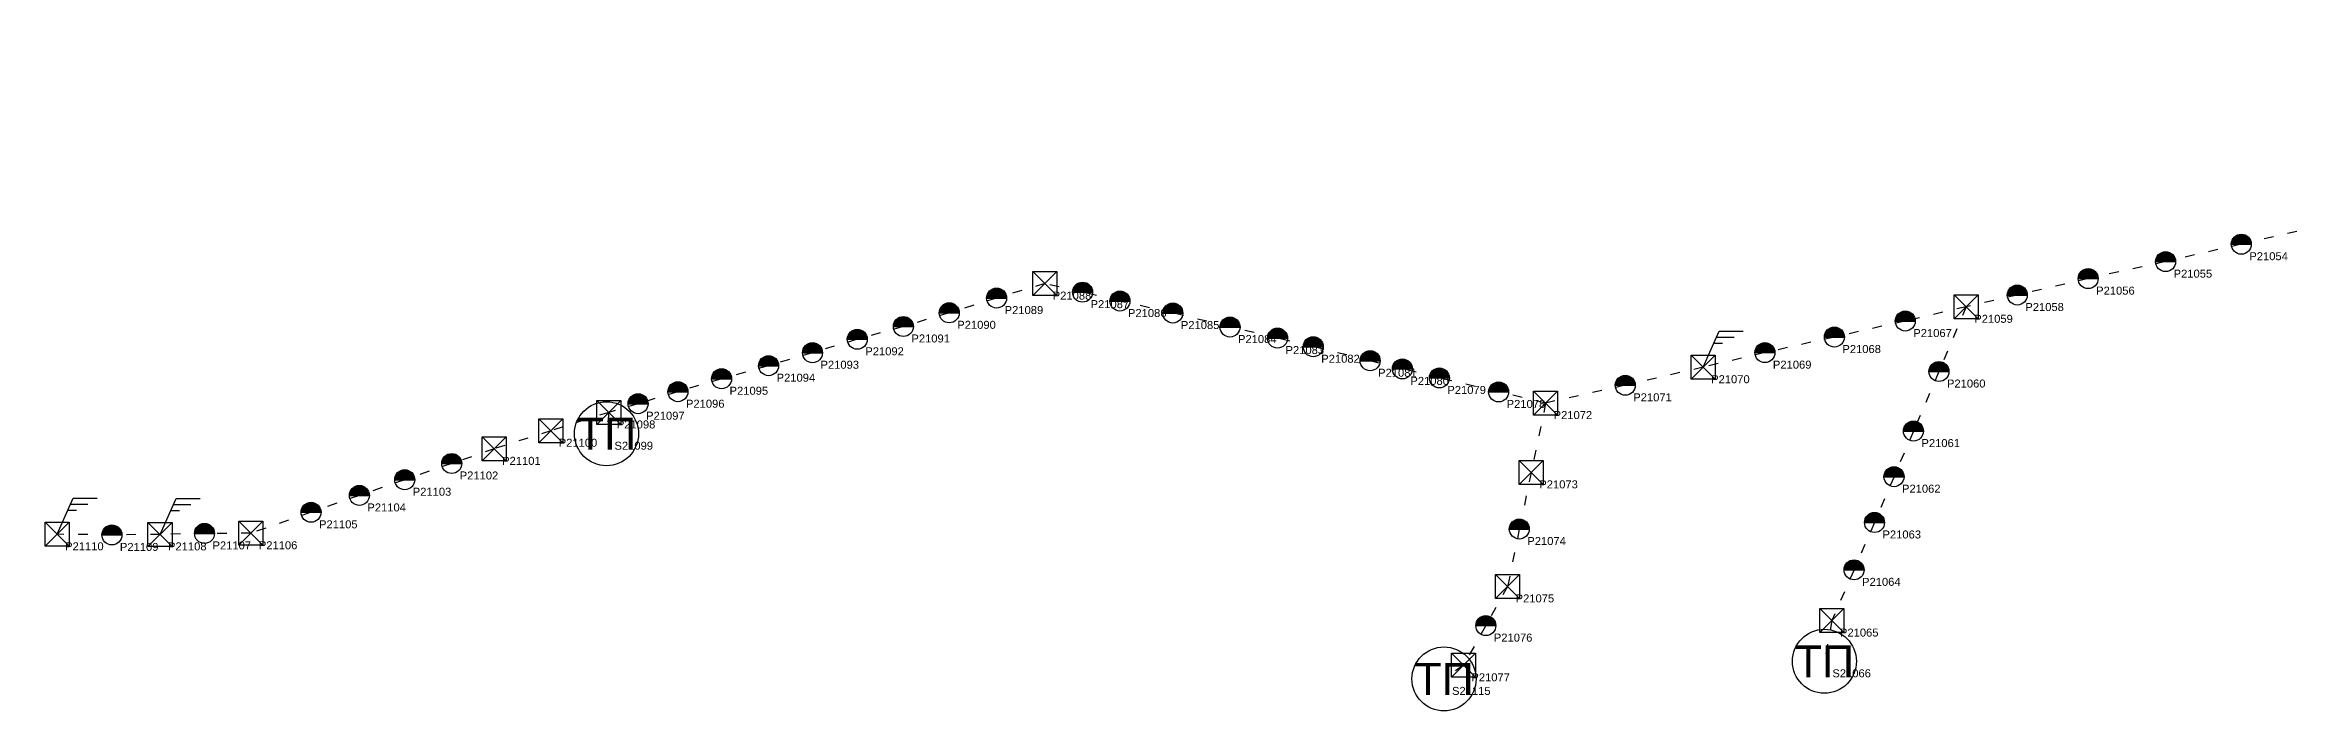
# Model space of a CAD drawing. Header units: metres. Extents: x 290871 to 312669, y 4834049 to 4844724.
# Drawn here: x 290871 to 293687, y 4842873 to 4843705 of the extents above; entities that cross this region are included whole.
import ezdxf
from ezdxf.enums import TextEntityAlignment as Align

# ---------------------------------------------------------------- set-up
doc = ezdxf.new("R2010")
doc.units = ezdxf.units.M
doc.header["$MEASUREMENT"] = 0
doc.linetypes.add('ACAD_ISO03W100', pattern=[30, 12, -18])
for name, color, linetype, lineweight in [('1_4', 7, 'Continuous', 25), ('21_2', 200, 'ACAD_ISO03W100', 25), ('28_2', 7, 'Continuous', 25), ('28_3', 7, 'Continuous', 25), ('57_2', 7, 'Continuous', 30), ('8_1', 140, 'Continuous', 25)]:
    doc.layers.add(name, color=color, linetype=linetype, lineweight=lineweight)
doc.styles.get("Standard").update_dxf_attribs({"font": 'arial.ttf', "height": 2})

# ---------------------------------------------------------------- blocks, each defined once
blk = doc.blocks.new('SECTIONALIZER-8_1')
at = {"layer": '8_1'}
for points in [[(0, 0), (2, 4.5)], [(1.33, 3), (2.43, 3)], [(1.67, 3.75), (3.86, 3.75)], [(2, 4.5), (5, 4.5)]]:
    blk.add_lwpolyline(points, dxfattribs=at)
blk = doc.blocks.new('TP-1_4')
at = {"layer": '1_4'}
blk.add_circle((0, 0), 4, dxfattribs=at)
at = {"layer": '1_4', "insert": (0, 0), "char_height": 4, "attachment_point": 5}
blk.add_mtext_dynamic_manual_height_columns('ТП', width=5.0652, gutter_width=75, heights=[0], dxfattribs=at)
at = {"layer": '1_4'}
blk.add_attdef('FIELD_ID', (4.98, 0.01), '', height=4, dxfattribs=at)
blk = doc.blocks.new('PYLON-MV-28_2')
at = {"layer": '28_2'}
blk.add_hatch(color=256, dxfattribs=at).paths.add_polyline_path([(-1.25, 0), (1.25, 0, 1)])
blk.add_line((-1.25, 0), (1.25, 0), dxfattribs=at)
blk.add_circle((0, 0), 1.25, dxfattribs=at)
blk.add_attdef('FIELD_ID', (2.57, 0), '', height=2, dxfattribs=at)
blk = doc.blocks.new('PYLON-MV-28_3')
at = {"layer": '28_3'}
blk.add_lwpolyline([(-1.5, 1.5), (1.5, 1.5), (1.5, -1.5), (-1.5, -1.5)], close=True, dxfattribs=at)
for points in [[(-1.5, 1.5), (1.5, -1.5)], [(-1.5, -1.5), (1.5, 1.5)]]:
    blk.add_lwpolyline(points, dxfattribs=at)
blk.add_attdef('FIELD_ID', (2.57, 0), '', height=2, dxfattribs=at)

msp = doc.modelspace()

# ---------------------------------------------------------------- linework, layer by layer
at = {"layer": '21_2'}
for points in [[(294690.5, 4843704.8), (294641.6, 4843693.1), (294592.2, 4843681.8), (294497.1, 4843659.7), (294400.6, 4843637.6), (294304.9, 4843615.2), (294210.6, 4843593.7), (294113.1, 4843571), (294018.6, 4843549.4), (293923.7, 4843527.4), (293808.3, 4843500.9), (293714.5, 4843478.5), (293615.8, 4843455.9), (293521.2, 4843434.1), (293424.4, 4843412.9), (293335.9, 4843392.4), (293272.1, 4843377.7)], [(292746.5, 4843257.4), (292687.8, 4843271.3), (292613.7, 4843288.8), (292567.5, 4843300.1), (292527.2, 4843310.3), (292456.1, 4843327.8), (292411.5, 4843338.6), (292352.1, 4843352.4), (292280.7, 4843369.9), (292214.6, 4843384.9), (292167.9, 4843396), (292120.6, 4843406.7), (292060.5, 4843388.6), (292001.3, 4843370.2), (291944, 4843353.1), (291886.4, 4843337.1), (291830.4, 4843320.3), (291775.6, 4843304.1), (291716.8, 4843287.8), (291662.3, 4843271.6), (291612.5, 4843256.6), (291575.9, 4843245.7)], [(293272.1, 4843377.7), (293195.9, 4843359.9), (293107.3, 4843339.9), (293020.5, 4843320.4), (292943.3, 4843302.2)], [(293272.1, 4843377.7), (293238, 4843296.8), (293206.1, 4843222.4), (293181.8, 4843165.4), (293157.4, 4843108.2), (293131.9, 4843049), (293104.3, 4842985.6), (293094.8, 4842934.7)], [(292943.3, 4843302.2), (292846, 4843279.6), (292746.5, 4843257.4)], [(292746.5, 4843257.4), (292728.6, 4843170.8), (292713.6, 4843100), (292699, 4843028.3), (292671.8, 4842979.3), (292643.7, 4842929.7), (292619.5, 4842912.7)], [(291575.9, 4843245.7), (291503.3, 4843222.8), (291432.6, 4843200.2), (291379.6, 4843181.9), (291320.9, 4843161.6), (291264.2, 4843142), (291203.8, 4843120.9), (291128.6, 4843094.7), (291070.7, 4843094.5), (291015.1, 4843093.3)], [(291575.9, 4843245.7), (291573, 4843219.1)], [(291015.1, 4843093.3), (290955, 4843092.6), (290886.5, 4843093.4)]]:
    msp.add_lwpolyline(points, dxfattribs=at)

# ---------------------------------------------------------------- block references
at = {"layer": '1_4', "xscale": 10, "yscale": 10}
for p in [(291573, 4843219.1), (293094.8, 4842934.7), (292619.5, 4842912.7)]:
    msp.add_blockref('TP-1_4', p, dxfattribs=at)
at = {"layer": '28_2', "xscale": 10, "yscale": 10}
for p in [(293521.2, 4843434.1), (293615.8, 4843455.9), (293424.4, 4843412.9), (292060.5, 4843388.6), (292167.9, 4843396), (292214.6, 4843384.9), (293335.9, 4843392.4), (291944, 4843353.1), (292001.3, 4843370.2), (292280.7, 4843369.9), (292352.1, 4843352.4), (293195.9, 4843359.9), (291830.4, 4843320.3), (291886.4, 4843337.1), (292411.5, 4843338.6), (292456.1, 4843327.8), (293020.5, 4843320.4), (293107.3, 4843339.9), (291775.6, 4843304.1), (292527.2, 4843310.3), (292567.5, 4843300.1), (293238, 4843296.8), (291662.3, 4843271.6), (291716.8, 4843287.8), (292613.7, 4843288.8), (292687.8, 4843271.3), (292846, 4843279.6), (291612.5, 4843256.6), (293206.1, 4843222.4), (291379.6, 4843181.9), (291320.9, 4843161.6), (293181.8, 4843165.4), (291264.2, 4843142), (291203.8, 4843120.9), (292713.6, 4843100), (293157.4, 4843108.2), (290955, 4843092.6), (291070.7, 4843094.5), (293131.9, 4843049), (292671.8, 4842979.3)]:
    msp.add_blockref('PYLON-MV-28_2', p, dxfattribs=at)
at = {"layer": '28_3', "xscale": 10, "yscale": 10}
for p in [(292120.6, 4843406.7), (293272.1, 4843377.7), (292943.3, 4843302.2), (291575.9, 4843245.7), (292746.5, 4843257.4), (291503.3, 4843222.8), (291432.6, 4843200.2), (292728.6, 4843170.8), (290886.5, 4843093.4), (291015.1, 4843093.3), (291128.6, 4843094.7), (292699, 4843028.3), (293104.3, 4842985.6), (292643.7, 4842929.7)]:
    msp.add_blockref('PYLON-MV-28_3', p, dxfattribs=at)
at = {"layer": '8_1', "xscale": 10, "yscale": 10}
for p in [(292943.3, 4843302.2), (290886.5, 4843093.4), (291015.1, 4843093.3)]:
    msp.add_blockref('SECTIONALIZER-8_1', p, dxfattribs=at)

# ---------------------------------------------------------------- texts
at = {"layer": '57_2'}
for s, p in [('P21054', (293625.8, 4843445.9)), ('P21055', (293531.2, 4843424.1)), ('P21088', (292130.6, 4843396.7)), ('P21056', (293434.4, 4843402.9)), ('P21089', (292070.5, 4843378.6)), ('P21087', (292177.9, 4843386)), ('P21086', (292224.6, 4843374.9)), ('P21059', (293282.1, 4843367.7)), ('P21058', (293345.9, 4843382.4)), ('P21091', (291954, 4843343.1)), ('P21090', (292011.3, 4843360.2)), ('P21085', (292290.7, 4843359.9)), ('P21084', (292362.1, 4843342.4)), ('P21067', (293205.9, 4843349.9)), ('P21093', (291840.4, 4843310.3)), ('P21092', (291896.4, 4843327.1)), ('P21083', (292421.5, 4843328.6)), ('P21082', (292466.1, 4843317.8)), ('P21069', (293030.5, 4843310.4)), ('P21068', (293117.3, 4843329.9)), ('P21095', (291726.8, 4843277.8)), ('P21094', (291785.6, 4843294.1)), ('P21081', (292537.2, 4843300.3)), ('P21080', (292577.5, 4843290.1)), ('P21079', (292623.7, 4843278.8)), ('P21070', (292953.3, 4843292.2)), ('P21060', (293248, 4843286.8)), ('P21096', (291672.3, 4843261.6)), ('P21078', (292697.8, 4843261.3)), ('P21071', (292856, 4843269.6)), ('P21098', (291585.9, 4843235.7)), ('P21097', (291622.5, 4843246.6)), ('P21072', (292756.5, 4843247.4)), ('P21100', (291513.3, 4843212.8)), ('S21099', (291583, 4843209.1)), ('P21061', (293216.1, 4843212.4)), ('P21102', (291389.6, 4843171.9)), ('P21101', (291442.6, 4843190.2)), ('P21103', (291330.9, 4843151.6)), ('P21073', (292738.6, 4843160.8)), ('P21062', (293191.8, 4843155.4)), ('P21105', (291213.8, 4843110.9)), ('P21104', (291274.2, 4843132)), ('P21110', (290896.5, 4843083.4)), ('P21109', (290965, 4843082.6)), ('P21108', (291025.1, 4843083.3)), ('P21107', (291080.7, 4843084.5)), ('P21106', (291138.6, 4843084.7)), ('P21074', (292723.6, 4843090)), ('P21063', (293167.4, 4843098.2)), ('P21064', (293141.9, 4843039)), ('P21075', (292709, 4843018.3)), ('P21076', (292681.8, 4842969.3)), ('P21065', (293114.3, 4842975.6)), ('P21077', (292653.7, 4842919.7)), ('S21066', (293104.8, 4842924.7)), ('S21115', (292629.5, 4842902.7))]:
    msp.add_text(s, height=10, dxfattribs=at).set_placement(p, align=Align.TOP_LEFT)

doc.saveas('drawing.dxf')
